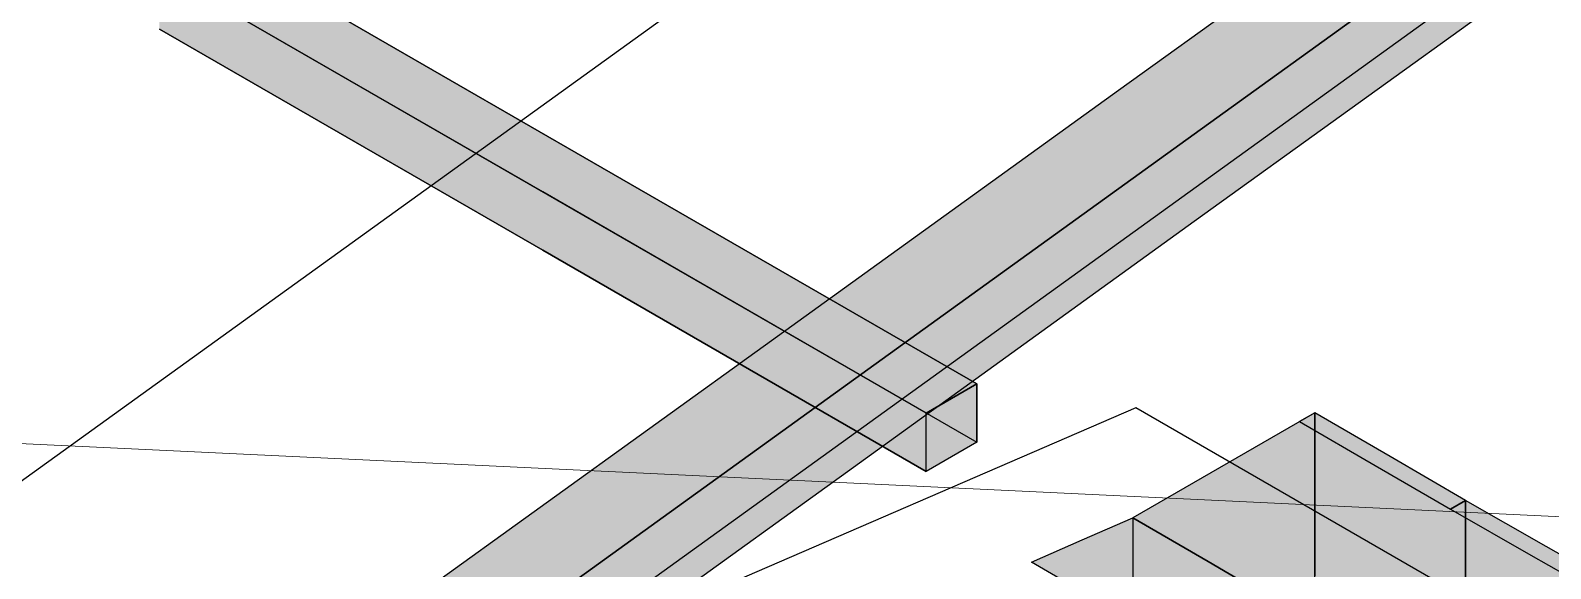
# Model space of a CAD drawing. Header units: metres. Extents: x 0 to 34.2, y 0 to 17.8.
# Drawn here: x 9.398 to 10.699, y 10.121 to 10.582 of the extents above; entities that cross this region are included whole.
import ezdxf

# ---------------------------------------------------------------- set-up
doc = ezdxf.new("R2010")
doc.units = ezdxf.units.M
doc.header["$LTSCALE"] = 0.25
doc.layers.add('ISO-ARISTAS', color=8, linetype='CONTINUOUS')
doc.layers.add('ISO-CONCRETO-SUP', color=254, linetype='CONTINUOUS', true_color=0xe8e8e8)
doc.layers.add('LLAMADAS', color=30, linetype='CONTINUOUS', lineweight=18)

msp = doc.modelspace()

# ---------------------------------------------------------------- linework, layer by layer
at = {"layer": 'ISO-ARISTAS', "color": 250}
for p, q in [((11.0175, 11.3706), (8.9278, 9.8624)), ((11.3822, 11.16), (9.2925, 9.6519)), ((10.3291, 10.5309), (10.626, 10.7452)), ((10.691, 10.7077), (10.394, 10.4934)), ((10.394, 10.4934), (10.691, 10.7077)), ((9.8797, 10.4689), (9.5515, 10.6584)), ((9.5515, 10.6584), (9.8797, 10.4689)), ((9.8364, 10.4439), (9.5082, 10.6334)), ((9.8364, 10.4439), (9.5082, 10.6334)), ((10.691, 10.6327), (10.394, 10.4184)), ((9.5515, 10.6084), (9.8797, 10.4189)), ((9.5515, 10.6084), (9.8797, 10.4189)), ((9.8364, 10.3939), (9.5082, 10.5834)), ((9.5082, 10.5834), (9.8364, 10.3939)), ((10.0322, 10.3166), (10.3291, 10.5309)), ((10.394, 10.4934), (10.0971, 10.2791)), ((10.0971, 10.2791), (10.394, 10.4934)), ((10.2079, 10.2794), (9.8797, 10.4689)), ((9.8797, 10.4689), (10.2079, 10.2794)), ((10.1646, 10.2544), (9.8364, 10.4439)), ((10.1646, 10.2544), (9.8364, 10.4439)), ((9.8797, 10.4189), (10.2079, 10.2294)), ((9.8797, 10.4189), (10.2079, 10.2294)), ((10.394, 10.4184), (10.0971, 10.2041)), ((10.1646, 10.2044), (9.8364, 10.3939)), ((9.8364, 10.3939), (10.1646, 10.2044)), ((9.7352, 10.1023), (10.0322, 10.3166)), ((10.0971, 10.2791), (9.8002, 10.0648)), ((9.8002, 10.0648), (10.0971, 10.2791)), ((10.2079, 10.2794), (10.1646, 10.2544)), ((10.1646, 10.2544), (10.2079, 10.2794)), ((10.2079, 10.2294), (10.2079, 10.2794)), ((10.2079, 10.2794), (10.2079, 10.2294)), ((10.3439, 10.2589), (8.2542, 9.354)), ((10.1646, 10.2044), (10.1646, 10.2544)), ((10.1646, 10.2044), (10.1646, 10.2544)), ((10.4972, 10.2547), (10.3413, 10.1647)), ((12.1669, 9.2064), (10.3439, 10.2589)), ((10.4972, 10.2547), (10.4842, 10.2472)), ((10.4972, 10.0447), (10.4972, 10.2547)), ((10.5617, 10.2171), (10.4972, 10.2547)), ((10.4972, 10.2547), (10.4972, 10.1847)), ((10.5617, 10.2171), (10.4972, 10.2547)), ((10.4842, 10.2472), (10.5487, 10.2096)), ((10.2079, 10.2294), (10.1646, 10.2044)), ((10.2079, 10.2294), (10.1646, 10.2044)), ((10.6262, 10.1795), (10.5617, 10.2171)), ((10.6262, 10.1795), (10.5617, 10.2171)), ((10.0971, 10.2041), (9.8002, 9.9898)), ((10.5487, 10.2096), (10.6132, 10.172)), ((10.4972, 10.1847), (10.4972, 10.1147)), ((10.6132, 10.172), (10.6262, 10.1795)), ((10.6262, 10.1795), (10.6132, 10.172)), ((10.6262, 10.1095), (10.6262, 10.1795)), ((10.6952, 10.1401), (10.6262, 10.1795)), ((10.6262, 10.1795), (10.6262, 10.1095)), ((10.6952, 10.1401), (10.6262, 10.1795)), ((10.298, 10.1457), (10.3413, 10.1647)), ((10.4058, 10.1271), (10.3413, 10.1647)), ((10.3413, 10.1647), (10.3413, 10.0947)), ((10.3413, 10.1647), (10.4058, 10.1271)), ((10.3413, 10.1647), (10.3413, 9.9547)), ((10.6132, 10.172), (10.6822, 10.1326)), ((10.2547, 10.1267), (10.298, 10.1457)), ((10.7641, 10.1007), (10.6952, 10.1401)), ((10.7641, 10.1007), (10.6952, 10.1401)), ((10.3192, 10.0891), (10.2547, 10.1267)), ((10.4703, 10.0895), (10.4058, 10.1271)), ((10.4058, 10.1271), (10.4703, 10.0895)), ((10.6822, 10.1326), (10.7511, 10.0932))]:
    msp.add_line(p, q, dxfattribs=at)
at = {"layer": 'ISO-CONCRETO-SUP', "true_color": 0x6e7681}
for points in [[(10.626, 10.7452), (10.691, 10.7077), (10.3291, 10.5309), (10.394, 10.4934)], [(10.3291, 10.5309), (10.394, 10.4934), (10.0322, 10.3166), (10.0971, 10.2791)], [(10.0322, 10.3166), (10.0971, 10.2791), (9.7352, 10.1023), (9.8002, 10.0648)]]:
    msp.add_solid(points, dxfattribs=at)
at = {"layer": 'ISO-CONCRETO-SUP', "true_color": 0x575d65}
for points in [[(10.691, 10.6327), (10.394, 10.4184), (10.691, 10.7077), (10.394, 10.4934)], [(10.394, 10.4184), (10.0971, 10.2041), (10.394, 10.4934), (10.0971, 10.2791)], [(10.0971, 10.2041), (9.8002, 9.9898), (10.0971, 10.2791), (9.8002, 10.0648)], [(10.2079, 10.2294), (10.1646, 10.2044), (10.2079, 10.2794), (10.1646, 10.2544)]]:
    msp.add_solid(points, dxfattribs=at)
at = {"layer": 'ISO-CONCRETO-SUP', "true_color": 0x6b737d}
for points in [[(9.5515, 10.6584), (9.8797, 10.4689), (9.5082, 10.6334), (9.8364, 10.4439)], [(9.5515, 10.6084), (9.8797, 10.4189), (9.5082, 10.5834), (9.8364, 10.3939)], [(9.8797, 10.4689), (10.2079, 10.2794), (9.8364, 10.4439), (10.1646, 10.2544)], [(9.8797, 10.4189), (10.2079, 10.2294), (9.8364, 10.3939), (10.1646, 10.2044)]]:
    msp.add_solid(points, dxfattribs=at)
at = {"layer": 'ISO-CONCRETO-SUP', "true_color": 0x616771}
for points in [[(9.5515, 10.6084), (9.8797, 10.4189), (9.5515, 10.6584), (9.8797, 10.4689)], [(9.5082, 10.5834), (9.8364, 10.3939), (9.5082, 10.6334), (9.8364, 10.4439)], [(9.8797, 10.4189), (10.2079, 10.2294), (9.8797, 10.4689), (10.2079, 10.2794)], [(9.8364, 10.3939), (10.1646, 10.2044), (9.8364, 10.4439), (10.1646, 10.2544)]]:
    msp.add_solid(points, dxfattribs=at)
at = {"layer": 'ISO-CONCRETO-SUP', "true_color": 0xa8aaae}
msp.add_solid([(10.3413, 9.9547), (10.4972, 10.0447), (10.3413, 10.1647), (10.4972, 10.2547)], dxfattribs=at)
at = {"layer": 'ISO-CONCRETO-SUP', "true_color": 0xbcc0c7}
for points in [[(10.4842, 10.2472), (10.5487, 10.2096), (10.4972, 10.2547), (10.5617, 10.2171)], [(10.5487, 10.2096), (10.6132, 10.172), (10.5617, 10.2171), (10.6262, 10.1795)], [(10.6132, 10.172), (10.6822, 10.1326), (10.6262, 10.1795), (10.6952, 10.1401)], [(10.6822, 10.1326), (10.7511, 10.0932), (10.6952, 10.1401), (10.7641, 10.1007)]]:
    msp.add_solid(points, dxfattribs=at)
at = {"layer": 'ISO-CONCRETO-SUP', "true_color": 0xaaadb3}
for points in [[(10.4972, 10.1847), (10.5617, 10.1471), (10.4972, 10.2547), (10.5617, 10.2171)], [(10.5617, 10.1471), (10.6262, 10.1095), (10.5617, 10.2171), (10.6262, 10.1795)], [(10.4972, 10.1147), (10.5617, 10.0771), (10.4972, 10.1847), (10.5617, 10.1471)], [(10.6262, 10.1095), (10.6952, 10.0701), (10.6262, 10.1795), (10.6952, 10.1401)], [(10.3413, 10.0947), (10.4058, 10.0571), (10.3413, 10.1647), (10.4058, 10.1271)], [(10.5617, 10.0771), (10.6262, 10.0395), (10.5617, 10.1471), (10.6262, 10.1095)], [(10.6952, 10.0701), (10.7641, 10.0307), (10.6952, 10.1401), (10.7641, 10.1007)], [(10.4058, 10.0571), (10.4703, 10.0195), (10.4058, 10.1271), (10.4703, 10.0895)]]:
    msp.add_solid(points, dxfattribs=at)
at = {"layer": 'ISO-CONCRETO-SUP', "true_color": 0xb6bac1}
for points in [[(10.3413, 10.1647), (10.4058, 10.1271), (10.298, 10.1457), (10.3625, 10.1081)], [(10.298, 10.1457), (10.3625, 10.1081), (10.2547, 10.1267), (10.3192, 10.0891)], [(10.4058, 10.1271), (10.4703, 10.0895), (10.3625, 10.1081), (10.427, 10.0705)]]:
    msp.add_solid(points, dxfattribs=at)
at = {"layer": 'LLAMADAS'}
msp.add_line((18.48, 9.7945), (7.589, 10.3143), dxfattribs=at)

doc.saveas('drawing.dxf')
